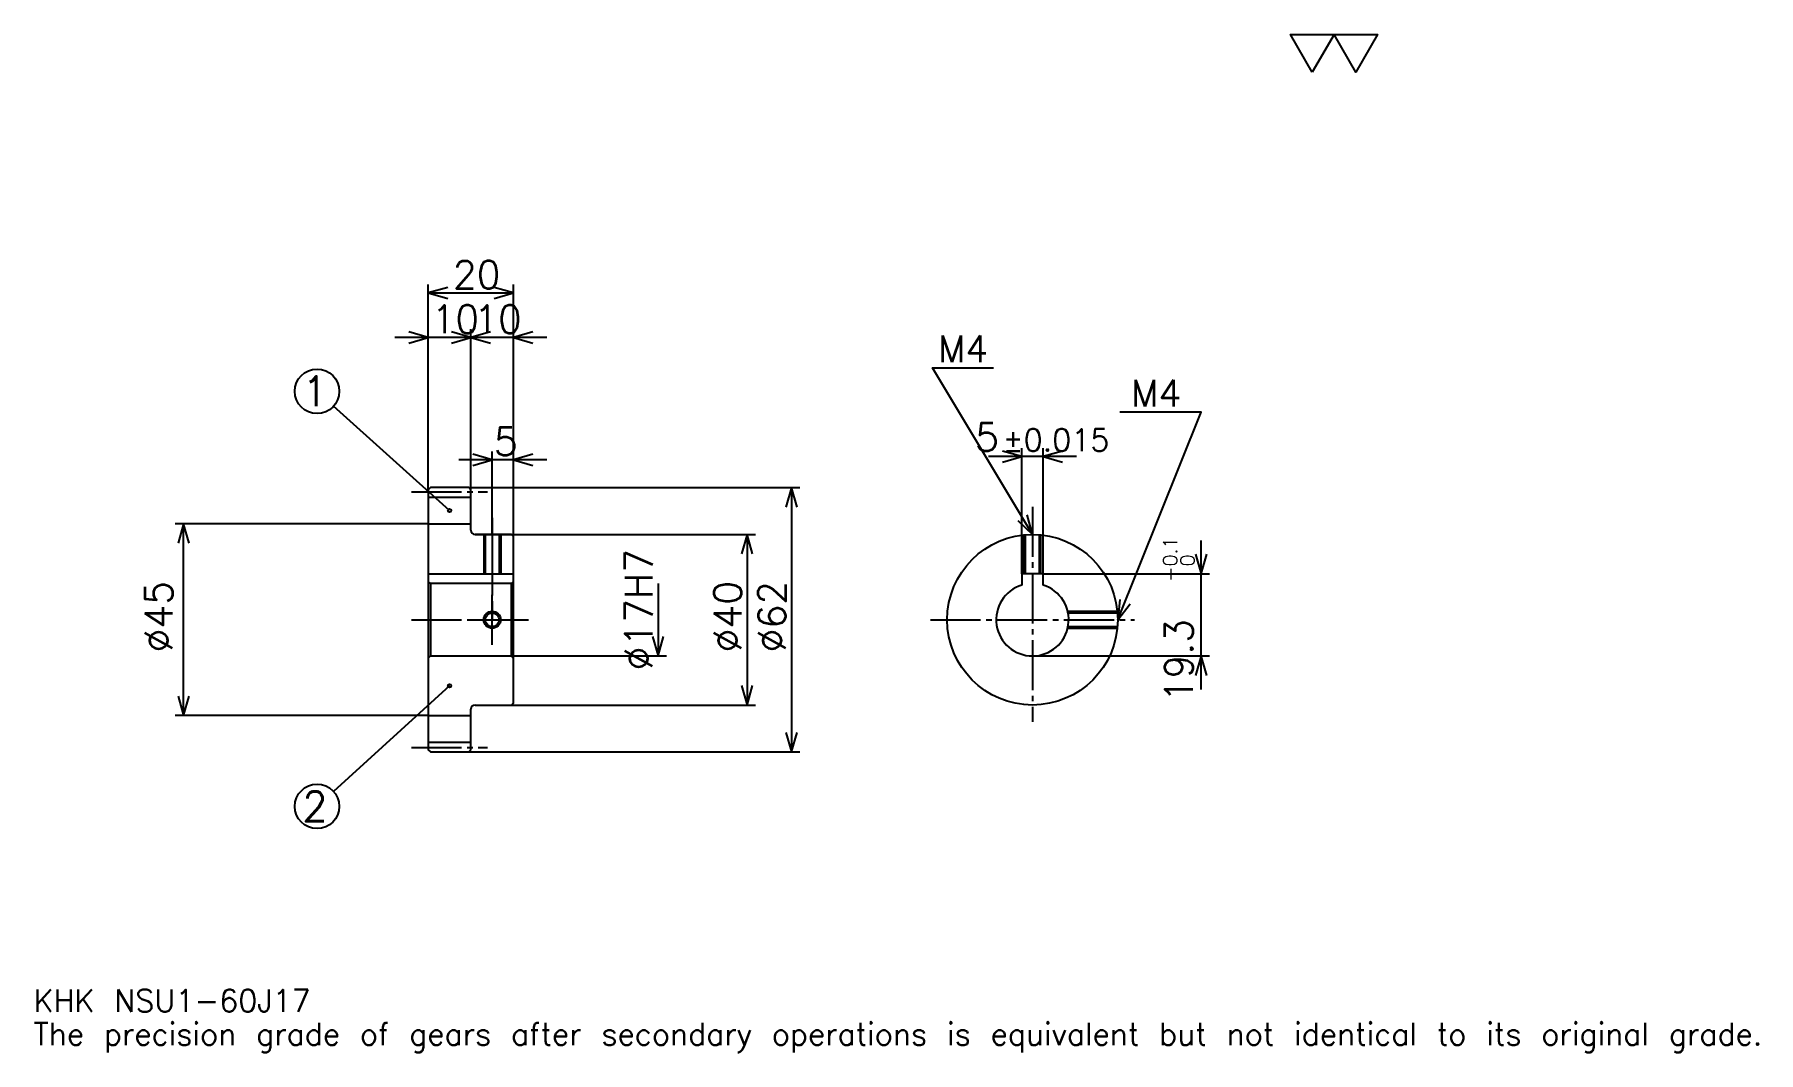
# Model space of a CAD drawing. Extents: x 13 to 418, y 5 to 244.
import ezdxf

# ---------------------------------------------------------------- set-up
doc = ezdxf.new("R2010")
doc.units = 0
doc.linetypes.add('DASHDOT', pattern=[15.652174, 11.73913, -1.304348, 1.304348, -1.304348])
doc.layers.get('0').update_dxf_attribs({"linetype": 'CONTINUOUS'})
doc.layers.add('DASHDOT', color=6, linetype='DASHDOT')
doc.styles.add('KANJI', font='TXT', dxfattribs={"bigfont": 'BIGFONT'})

msp = doc.modelspace()

# ---------------------------------------------------------------- linework, layer by layer
at = {"color": 5}
for p, q in [((105.652168, 137.304352), (105.652168, 184.91304)), ((105.652168, 182.956512), (125.652168, 182.956512)), ((125.652168, 137.304352), (125.652168, 184.91304)), ((115.652168, 137.304352), (115.652168, 174.478256)), ((123.478256, 172.521729), (97.82608, 172.521729)), ((133.478256, 172.521729), (107.82608, 172.521729)), ((110.652168, 131.929352), (83.444283, 156.402176)), ((120.652168, 137.304352), (120.652168, 145.782608)), ((244.891296, 117.104347), (244.891296, 146.521729)), ((249.891296, 117.104347), (249.891296, 146.521729)), ((133.478256, 143.82608), (112.82608, 143.82608)), ((257.717377, 144.565216), (237.065216, 144.565216)), ((105.652168, 136.804352), (105.652168, 137.304352)), ((115.152168, 137.304352), (125.652168, 137.304352)), ((115.652168, 136.804352), (115.652168, 137.304352)), ((120.652168, 126.304344), (120.652168, 137.304352)), ((120.652168, 126.304344), (120.652168, 137.304352)), ((125.652168, 137.304352), (192.82608, 137.304352)), ((125.652168, 125.804344), (125.652168, 137.304352)), ((190.869568, 137.304352), (190.869568, 75.304344)), ((105.652168, 128.804352), (46.304344, 128.804352)), ((48.260864, 83.804344), (48.260864, 128.804352)), ((116.652168, 126.304344), (125.652168, 126.304344)), ((125.652168, 126.304344), (182.391296, 126.304344)), ((180.434784, 126.304344), (180.434784, 86.304344)), ((286.956512, 89.978256), (286.956512, 124.930435)), ((159.565216, 114.804344), (159.565216, 97.804344)), ((249.891296, 117.104347), (288.913055, 117.104347)), ((125.652168, 97.804344), (161.521729, 97.804344)), ((247.391296, 97.804344), (288.913055, 97.804344)), ((110.652168, 90.804344), (83.424156, 66.028763)), ((116.652168, 86.304344), (125.652168, 86.304344)), ((125.652168, 86.304344), (182.391296, 86.304344)), ((105.652168, 83.804344), (46.304344, 83.804344)), ((115.152168, 75.304344), (125.652168, 75.304344)), ((125.652168, 75.304344), (192.82608, 75.304344))]:
    msp.add_line(p, q, dxfattribs=at)
at = {"color": 4}
for p, q in [((105.652168, 135.054352), (115.652168, 135.054352)), ((105.652168, 128.804352), (115.652168, 128.804352)), ((105.652168, 117.104347), (125.652168, 117.104347)), ((106.152168, 114.804344), (106.152168, 97.804344)), ((125.152168, 114.804344), (125.652168, 115.304344)), ((125.152168, 97.804344), (125.652168, 97.304344)), ((105.652168, 83.804344), (115.652168, 83.804344)), ((105.652168, 77.554344), (115.652168, 77.554344))]:
    msp.add_line(p, q, dxfattribs=at)
at = {"color": 7}
msp.add_lwpolyline([(313.043488, 234.782608), (307.956543, 243.600006), (328.304352, 243.600006), (323.217407, 234.782608), (318.130432, 243.600006), (313.043488, 234.782608)], dxfattribs=at)
at = {"color": 5}
for points in [[(110.217384, 184.260864), (105.652168, 182.956512), (110.217384, 181.652176)], [(121.086952, 181.652176), (125.652168, 182.956512), (121.086952, 184.260864)], [(101.086952, 171.217392), (105.652168, 172.521729), (101.086952, 173.82608)], [(111.086952, 171.217392), (115.652168, 172.521729), (111.086952, 173.82608)], [(120.217384, 173.82608), (115.652168, 172.521729), (120.217384, 171.217392)], [(130.217392, 173.82608), (125.652168, 172.521729), (130.217392, 171.217392)], [(247.391296, 126.304344), (223.91304, 165.434784), (238.260864, 165.434784)], [(267.391296, 106.304344), (286.956512, 155), (267.913055, 155)], [(240.32608, 143.260864), (244.891296, 144.565216), (240.32608, 145.869568)], [(254.456512, 145.869568), (249.891296, 144.565216), (254.456512, 143.260864)], [(116.086952, 142.521729), (120.652168, 143.82608), (116.086952, 145.130432)], [(130.217392, 145.130432), (125.652168, 143.82608), (130.217392, 142.521729)], [(192.173904, 132.73912), (190.869568, 137.304352), (189.565216, 132.73912)], [(243.924042, 129.547913), (247.391296, 126.304344), (246.16098, 130.890076)], [(49.565212, 124.239128), (48.260864, 128.804352), (46.956516, 124.239128)], [(181.73912, 121.739128), (180.434784, 126.304344), (179.130432, 121.739128)], [(285.652161, 121.669563), (286.956512, 117.104347), (288.260864, 121.669563)], [(267.882996, 111.026711), (267.391296, 106.304344), (270.303619, 110.054146)], [(158.260864, 102.36956), (159.565216, 97.804344), (160.869568, 102.36956)], [(288.260864, 93.239128), (286.956512, 97.804344), (285.652161, 93.239128)], [(179.130432, 90.86956), (180.434784, 86.304344), (181.73912, 90.86956)], [(46.956516, 88.36956), (48.260864, 83.804344), (49.565212, 88.36956)], [(189.565216, 79.86956), (190.869568, 75.304344), (192.173904, 79.86956)]]:
    msp.add_lwpolyline(points, dxfattribs=at)
at = {"color": 4}
for points in [[(115.652168, 127.304344), (115.652168, 136.804352), (115.152168, 137.304352), (106.152168, 137.304352), (105.652168, 136.804352), (105.652168, 97.304344)], [(116.652168, 86.304344), (125.152168, 86.304344), (125.652168, 86.804344), (125.652168, 125.804344), (125.152168, 126.304344), (116.652168, 126.304344)], [(118.652168, 126.304344), (118.652168, 117.104347)], [(119.032166, 126.304344), (119.032166, 117.104347)], [(122.272171, 126.304344), (122.272171, 117.104347)], [(122.652168, 126.304344), (122.652168, 117.104347)], [(245.391296, 117.104347), (245.391296, 126.204094)], [(245.771301, 117.104347), (245.771301, 126.238625)], [(249.011292, 117.104347), (249.011292, 126.238625)], [(249.391296, 117.104347), (249.391296, 126.204094)], [(105.652168, 97.304344), (106.152168, 97.804344), (125.152168, 97.804344), (125.152168, 114.804344), (106.152168, 114.804344), (105.652168, 115.304344)], [(249.891296, 114.428383), (249.891296, 117.104347), (244.891296, 117.104347), (244.891296, 114.428383)], [(255.652649, 108.304344), (267.291046, 108.304344)], [(255.735504, 107.924347), (267.325592, 107.924347)], [(255.652649, 104.304344), (267.291046, 104.304344)], [(255.735504, 104.684341), (267.325592, 104.684341)], [(105.652168, 97.304344), (105.652168, 75.804344), (106.152168, 75.304344), (115.152168, 75.304344), (115.652168, 75.804344), (115.652168, 85.304344)]]:
    msp.add_lwpolyline(points, dxfattribs=at)
at = {"color": 5}
for centre, radius in [((79.565216, 159.891296), 5.217391), ((110.652168, 131.929352), 0.391304), ((110.652168, 90.804344), 0.391304), ((79.565216, 62.517387), 5.217391)]:
    msp.add_circle(centre, radius, dxfattribs=at)
at = {"color": 4}
for centre, radius in [((247.391296, 106.304344), 20), ((120.652168, 106.304344), 1.62)]:
    msp.add_circle(centre, radius, dxfattribs=at)
at = {"color": 7}
msp.add_circle((120.652168, 106.304344), 2, dxfattribs=at)
at = {"color": 4}
for centre, radius, start, end in [((116.652168, 127.304344), 1, 180, 270), ((247.391296, 106.304344), 8.5, 107.10463483, 72.89536517), ((116.652168, 85.304344), 1, 90, 180)]:
    msp.add_arc(centre, radius, start, end, dxfattribs=at)
at = {"layer": 'DASHDOT', "color": 7}
for p, q in [((101.739128, 136.304352), (119.565208, 136.304352)), ((247.391296, 132.82608), (247.391296, 82.391296)), ((120.652168, 126.304344), (120.652168, 106.304344)), ((101.739128, 106.304344), (129.565216, 106.304344)), ((223.478256, 106.304344), (271.304352, 106.304344)), ((101.739128, 76.304344), (119.565208, 76.304344))]:
    msp.add_line(p, q, dxfattribs=at)
for points in [[(120.652168, 130.217392), (120.652168, 113.191299)], [(120.652168, 100.391304), (120.652168, 112.217384)], [(114.73912, 106.304344), (126.565216, 106.304344)]]:
    msp.add_lwpolyline(points, dxfattribs=at)

# ---------------------------------------------------------------- texts
at = {"color": 7, "style": 'KANJI'}
for s, height, p in [('20', 6.521739, (111.41304, 184)), ('10', 6.521739, (106.41304, 173.565216)), ('10', 6.521739, (116.41304, 173.565216)), ('M4', 6.26087, (225.217377, 166.739136)), ('1', 6.956522, (76.086952, 156.41304)), ('M4', 6.26087, (270.521729, 156.304352)), ('5', 6.521739, (121.0326, 144.869568)), ('5', 6.521739, (233.929138, 145.869568)), ('%%p0.015', 5.217391, (240.384857, 145.869568)), ('2', 6.956522, (76.086952, 59.039127)), ('KHK NSU1-60J17', 5.217391, (13.043478, 14.347826)), ('The precision grade of gears after secondary operations is equivalent but not identical to its original grade.', 5.217391, (13.043478, 6.521739))]:
    msp.add_text(s, height=height, dxfattribs=at).set_placement(p)
for s, height, p in [('%%c17H7', 6.521739, (158.260864, 94.402168)), ('0.1', 3.26087, (281.347839, 118.809372)), ('+', 3.26087, (281.347839, 115.157196)), ('0', 3.26087, (285.391296, 118.809372)), ('%%c45', 6.521739, (45.652168, 98.641304)), ('%%c40', 6.521739, (179.130432, 98.641296)), ('%%c62', 6.521739, (189.565216, 98.641296)), ('19.3', 6.521739, (285, 86.928528))]:
    msp.add_text(s, height=height, rotation=90, dxfattribs=at).set_placement(p)

doc.saveas('drawing.dxf')
